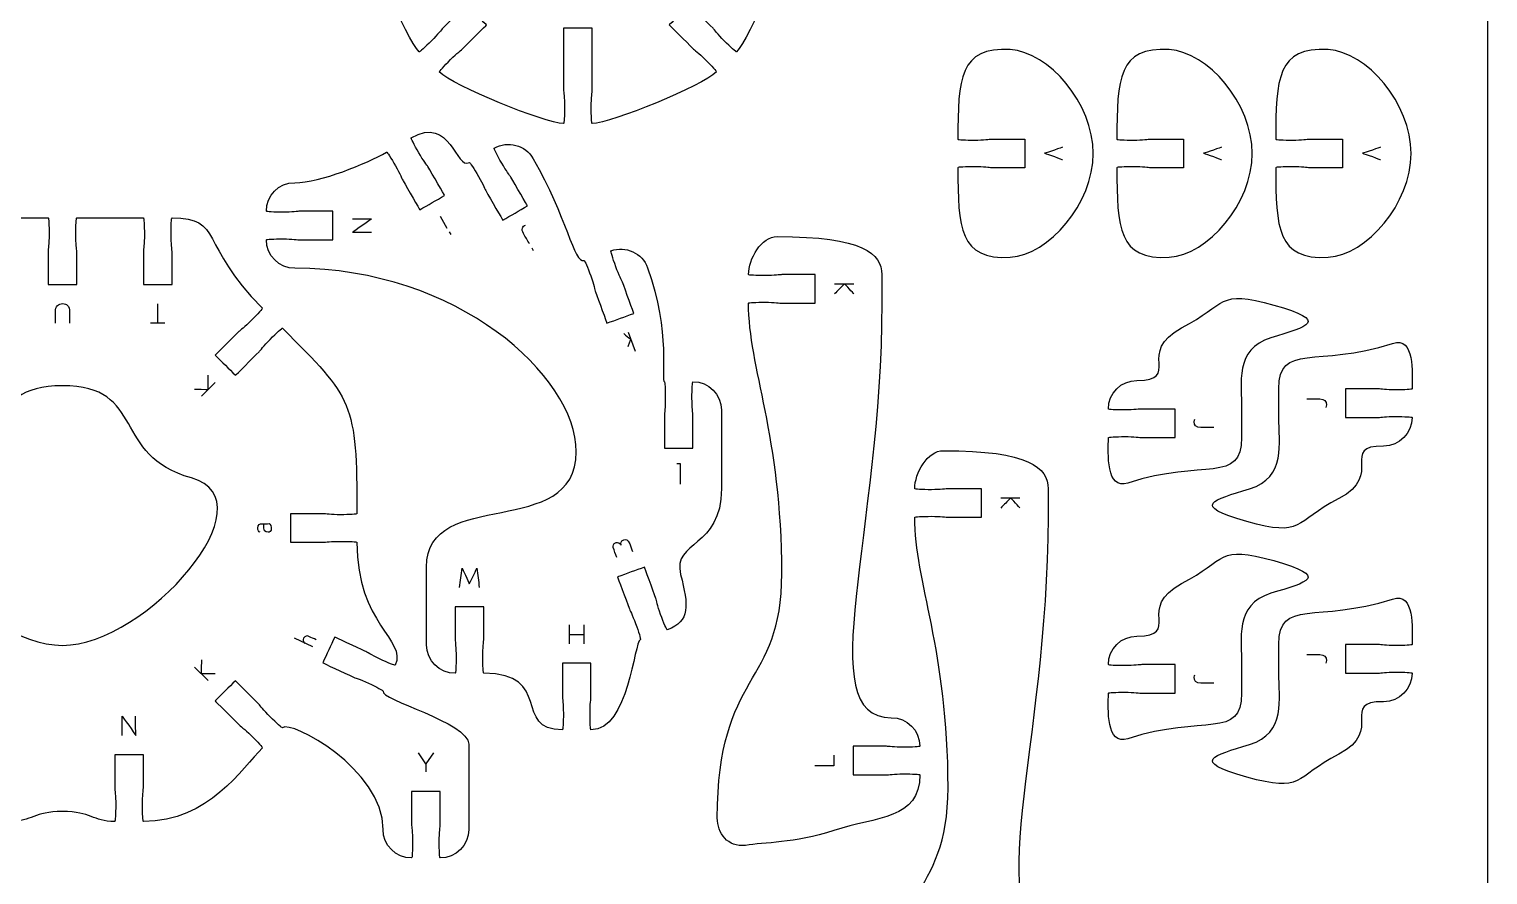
# Model space of a CAD drawing. Extents: x 0 to 300, y 0 to 300.
# Drawn here: x 146.8 to 300, y 88.8 to 177.7 of the extents above; entities that cross this region are included whole.
import ezdxf

# ---------------------------------------------------------------- set-up
doc = ezdxf.new("R2010")
doc.units = 0
doc.header["$MEASUREMENT"] = 0
doc.layers.add('DEFAULT', color=7, linetype='CONTINUOUS')

msp = doc.modelspace()

# ---------------------------------------------------------------- linework, layer by layer
at = {"layer": 'DEFAULT', "color": 250}
for points in [[(189.94, 158.01), (190.66, 156.75)], [(190.89, 156.35), (191.06, 156.07)], [(199.57, 154.69), (199.73, 154.41)], [(231.37, 150.89), (233.39, 150.89)], [(160.28, 146.77), (160.28, 148.8)], [(161.03, 146.77), (159.53, 146.77)], [(209.7, 145.83), (210.43, 143.83)], [(166.32, 140.53), (164.89, 139.1)], [(215.18, 129.84), (215.18, 131.97), (214.82, 131.97)], [(248.83, 128.39), (250.85, 128.39)], [(203.54, 113.05), (203.54, 115.07)], [(205.04, 115.07), (205.04, 113.05)], [(176.58, 112.74), (174.65, 113.64)], [(205.04, 114), (203.54, 114)], [(165.57, 109.19), (164.14, 110.62)], [(188.44, 100.44), (187.66, 101.61)], [(189.24, 101.61), (188.44, 100.45), (188.44, 99.59)], [(231.31, 101.35), (231.31, 100.23), (229.29, 100.23)]]:
    msp.add_lwpolyline(points, dxfattribs=at)
at = {"layer": 'DEFAULT', "color": 1}
for points, knots in [([(295, 0.1), (198.33, 0.1), (101.67, 0.1), (5, 0.1), (2.25, 0.1), (0, 2.35), (0, 5.1), (0, 101.77), (0, 198.43), (0, 295.1), (0, 297.85), (2.25, 300.1), (5, 300.1), (101.67, 300.1), (198.33, 300.1), (295, 300.1), (297.75, 300.1), (300, 297.85), (300, 295.1), (300, 198.43), (300, 101.77), (300, 5.1), (300, 2.35), (297.75, 0.1), (295, 0.1)], [0, 0, 0, 0, 822.047, 822.047, 822.047, 823.047, 823.047, 823.047, 1645.094, 1645.094, 1645.094, 1646.094, 1646.094, 1646.094, 2468.141, 2468.141, 2468.141, 2469.141, 2469.141, 2469.141, 3291.188, 3291.188, 3291.188, 3292.188, 3292.188, 3292.188, 3292.188]), ([(222.99, 188.33), (221.83, 188.33), (220.66, 188.33), (219.49, 188.33), (219.49, 189.33), (219.49, 190.33), (219.49, 191.33), (219.49, 191.33), (222.11, 191.33), (222.99, 191.33), (223.17, 191.33), (223.77, 191.23), (224.74, 191.23), (225.71, 191.23), (226.49, 191.27), (226.49, 191.33), (226.49, 193.33), (222.5, 202.97), (221.09, 204.38), (221.05, 204.42), (220.46, 203.9), (219.78, 203.22), (219.09, 202.53), (218.74, 202.03), (218.61, 201.91), (217.99, 201.29), (216.14, 199.43), (216.14, 199.43), (215.43, 200.14), (214.72, 200.84), (214.02, 201.55), (214.02, 201.55), (215.87, 203.41), (216.49, 204.03), (216.61, 204.15), (217.12, 204.51), (217.8, 205.2), (218.48, 205.88), (219, 206.46), (218.96, 206.5), (217.55, 207.92), (207.92, 211.9), (205.92, 211.9), (205.86, 211.9), (205.81, 211.13), (205.81, 210.16), (205.81, 209.19), (205.92, 208.58), (205.91, 208.41), (205.92, 207.53), (205.92, 201.91), (205.92, 201.91), (204.91, 201.91), (203.91, 201.91), (202.91, 201.91), (202.91, 201.91), (202.91, 207.53), (202.92, 208.41), (202.92, 208.58), (203.02, 209.19), (203.02, 210.16), (203.02, 211.13), (202.97, 211.91), (202.92, 211.91), (200.92, 211.91), (191.28, 207.91), (189.86, 206.5), (189.83, 206.46), (190.35, 205.88), (191.03, 205.19), (191.72, 204.51), (192.21, 204.15), (192.34, 204.03), (192.96, 203.41), (194.82, 201.55), (194.82, 201.55), (194.11, 200.84), (193.4, 200.14), (192.69, 199.43), (192.69, 199.43), (190.84, 201.28), (190.22, 201.91), (190.09, 202.03), (189.74, 202.53), (189.05, 203.21), (188.37, 203.9), (187.78, 204.42), (187.74, 204.38), (186.33, 202.97), (182.34, 193.33), (182.34, 191.33), (182.34, 191.27), (183.12, 191.23), (184.09, 191.23), (185.06, 191.23), (185.66, 191.33), (185.84, 191.33), (186.71, 191.33), (189.34, 191.33), (189.34, 191.33), (189.34, 190.33), (189.34, 189.33), (189.34, 188.33), (189.34, 188.33), (186.71, 188.33), (185.84, 188.33), (185.66, 188.33), (185.05, 188.43), (184.09, 188.43), (183.12, 188.43), (182.34, 188.39), (182.34, 188.33), (182.34, 186.33), (186.33, 176.69), (187.74, 175.28), (187.78, 175.24), (188.37, 175.76), (189.05, 176.45), (189.73, 177.13), (190.09, 177.63), (190.22, 177.76), (190.84, 178.37), (192.69, 180.23), (192.69, 180.23), (193.4, 179.52), (194.11, 178.81), (194.81, 178.11), (194.81, 178.11), (192.96, 176.25), (192.34, 175.63), (192.21, 175.51), (191.72, 175.15), (191.03, 174.46), (190.35, 173.78), (189.83, 173.2), (189.86, 173.16), (191.28, 171.74), (200.92, 167.75), (202.92, 167.75), (202.97, 167.75), (203.02, 168.53), (203.02, 169.5), (203.02, 170.47), (202.91, 171.08), (202.91, 171.25), (202.91, 173.42), (202.91, 175.58), (202.91, 177.75), (203.91, 177.75), (204.91, 177.75), (205.92, 177.75), (205.92, 175.59), (205.92, 173.42), (205.92, 171.25), (205.92, 171.08), (205.82, 170.47), (205.81, 169.5), (205.81, 168.54), (205.86, 167.75), (205.91, 167.75), (207.91, 167.75), (217.55, 171.74), (218.96, 173.16), (219, 173.2), (218.48, 173.78), (217.8, 174.47), (217.12, 175.15), (216.61, 175.51), (216.49, 175.63), (215.87, 176.25), (214.02, 178.11), (214.02, 178.11), (214.72, 178.82), (215.43, 179.52), (216.14, 180.23), (216.14, 180.23), (217.99, 178.37), (218.61, 177.75), (218.74, 177.63), (219.1, 177.13), (219.78, 176.45), (220.46, 175.76), (221.05, 175.24), (221.08, 175.28), (222.5, 176.69), (226.49, 186.33), (226.49, 188.33), (226.49, 188.39), (225.71, 188.43), (224.74, 188.43), (223.78, 188.43), (223.17, 188.33), (222.99, 188.33)], [1, 1, 1, 1, 10.93, 10.93, 10.93, 19.430006, 19.430006, 19.430006, 20.430006, 20.430006, 20.430006, 21.430006, 21.430006, 21.430006, 22.430006, 22.430006, 22.430006, 23.430006, 23.430006, 23.430006, 24.430006, 24.430006, 24.430006, 25.430006, 25.430006, 25.430006, 26.430006, 26.430006, 26.430006, 34.936503, 34.936503, 34.936503, 35.936503, 35.936503, 35.936503, 36.936503, 36.936503, 36.936503, 37.936503, 37.936503, 37.936503, 38.936503, 38.936503, 38.936503, 39.936503, 39.936503, 39.936503, 40.936503, 40.936503, 40.936503, 41.936503, 41.936503, 41.936503, 50.446503, 50.446503, 50.446503, 51.446503, 51.446503, 51.446503, 52.446503, 52.446503, 52.446503, 53.446503, 53.446503, 53.446503, 54.446503, 54.446503, 54.446503, 55.446503, 55.446503, 55.446503, 56.446503, 56.446503, 56.446503, 57.446503, 57.446503, 57.446503, 65.953001, 65.953001, 65.953001, 66.953001, 66.953001, 66.953001, 67.953001, 67.953001, 67.953001, 68.953001, 68.953001, 68.953001, 69.953001, 69.953001, 69.953001, 70.953001, 70.953001, 70.953001, 71.953001, 71.953001, 71.953001, 72.953001, 72.953001, 72.953001, 81.463001, 81.463001, 81.463001, 82.463001, 82.463001, 82.463001, 83.463001, 83.463001, 83.463001, 84.463001, 84.463001, 84.463001, 85.463001, 85.463001, 85.463001, 86.463001, 86.463001, 86.463001, 87.463001, 87.463001, 87.463001, 88.463001, 88.463001, 88.463001, 96.955356, 96.955356, 96.955356, 97.955356, 97.955356, 97.955356, 98.955356, 98.955356, 98.955356, 99.955356, 99.955356, 99.955356, 100.955356, 100.955356, 100.955356, 101.955356, 101.955356, 101.955356, 102.955356, 102.955356, 102.955356, 121.379356, 121.379356, 121.379356, 129.889362, 129.889362, 129.889362, 148.323362, 148.323362, 148.323362, 149.323362, 149.323362, 149.323362, 150.323362, 150.323362, 150.323362, 151.323362, 151.323362, 151.323362, 152.323362, 152.323362, 152.323362, 153.323362, 153.323362, 153.323362, 154.323362, 154.323362, 154.323362, 162.82986, 162.82986, 162.82986, 163.82986, 163.82986, 163.82986, 164.82986, 164.82986, 164.82986, 165.82986, 165.82986, 165.82986, 166.82986, 166.82986, 166.82986, 167.82986, 167.82986, 167.82986, 168.82986, 168.82986, 168.82986, 168.82986]), ([(244.34, 166.1), (244.34, 172.46), (244.5, 175.82), (249.84, 175.51), (253.89, 175.27), (258.55, 169.87), (258.55, 164.6), (258.55, 159.33), (253.89, 153.93), (249.84, 153.69), (244.5, 153.39), (244.34, 156.74), (244.34, 163.1), (244.34, 163.16), (245.13, 163.2), (246.1, 163.2), (247.06, 163.2), (247.67, 163.1), (247.85, 163.1), (248.72, 163.1), (251.35, 163.1), (251.35, 163.1), (251.35, 164.1), (251.35, 165.1), (251.35, 166.1), (251.35, 166.1), (248.72, 166.1), (247.85, 166.1), (247.67, 166.1), (247.06, 166), (246.1, 166), (245.13, 166), (244.34, 166.05), (244.34, 166.1)], [1, 1, 1, 1, 2, 2, 2, 3, 3, 3, 4, 4, 4, 5, 5, 5, 6, 6, 6, 7, 7, 7, 8, 8, 8, 16.5, 16.5, 16.5, 17.5, 17.5, 17.5, 18.5, 18.5, 18.5, 19.5, 19.5, 19.5, 19.5]), ([(261.04, 166.1), (261.04, 172.46), (261.19, 175.82), (266.53, 175.51), (270.59, 175.27), (275.25, 169.87), (275.25, 164.6), (275.25, 159.33), (270.59, 153.93), (266.53, 153.69), (261.19, 153.39), (261.04, 156.74), (261.04, 163.1), (261.04, 163.16), (261.82, 163.2), (262.79, 163.2), (263.76, 163.2), (264.36, 163.1), (264.54, 163.1), (265.42, 163.1), (268.04, 163.1), (268.04, 163.1), (268.04, 164.1), (268.04, 165.1), (268.04, 166.1), (268.04, 166.1), (265.42, 166.1), (264.54, 166.1), (264.36, 166.1), (263.76, 166), (262.79, 166), (261.82, 166), (261.04, 166.05), (261.04, 166.1)], [1, 1, 1, 1, 2, 2, 2, 3, 3, 3, 4, 4, 4, 5, 5, 5, 6, 6, 6, 7, 7, 7, 8, 8, 8, 16.5, 16.5, 16.5, 17.5, 17.5, 17.5, 18.5, 18.5, 18.5, 19.5, 19.5, 19.5, 19.5]), ([(277.73, 166.1), (277.73, 172.46), (277.89, 175.82), (283.22, 175.51), (287.28, 175.27), (291.94, 169.87), (291.94, 164.6), (291.94, 159.33), (287.28, 153.93), (283.22, 153.69), (277.89, 153.39), (277.73, 156.74), (277.73, 163.1), (277.73, 163.16), (278.52, 163.2), (279.49, 163.2), (280.45, 163.2), (281.06, 163.1), (281.24, 163.1), (282.11, 163.1), (284.73, 163.1), (284.73, 163.1), (284.73, 164.1), (284.73, 165.1), (284.73, 166.1), (284.73, 166.1), (282.11, 166.1), (281.24, 166.1), (281.06, 166.1), (280.45, 166), (279.49, 166), (278.52, 166), (277.73, 166.05), (277.73, 166.1)], [1, 1, 1, 1, 2, 2, 2, 3, 3, 3, 4, 4, 4, 5, 5, 5, 6, 6, 6, 7, 7, 7, 8, 8, 8, 16.5, 16.5, 16.5, 17.5, 17.5, 17.5, 18.5, 18.5, 18.5, 19.5, 19.5, 19.5, 19.5]), ([(184.31, 164.74), (182.24, 163.54), (177.34, 161.52), (174.69, 161.52), (172.92, 161.52), (171.7, 160.18), (171.7, 158.52), (171.7, 158.47), (172.48, 158.42), (173.45, 158.42), (174.41, 158.42), (175.02, 158.52), (175.2, 158.52), (176.36, 158.52), (177.53, 158.52), (178.69, 158.52), (178.69, 157.52), (178.69, 156.52), (178.69, 155.52), (177.53, 155.52), (176.36, 155.52), (175.2, 155.52), (175.02, 155.52), (174.41, 155.62), (173.45, 155.62), (172.48, 155.62), (171.69, 155.58), (171.69, 155.52), (171.69, 153.87), (173.04, 152.53), (174.69, 152.53), (191.69, 152.53), (204.23, 141.27), (204.23, 133.24), (204.23, 123.87), (188.52, 129.67), (188.52, 121.12), (188.52, 118.4), (188.52, 115.68), (188.52, 112.95), (188.52, 111.3), (189.87, 109.96), (191.53, 109.96), (191.58, 109.96), (191.62, 110.74), (191.62, 111.71), (191.62, 112.67), (191.53, 113.28), (191.53, 113.46), (191.53, 114.62), (191.53, 115.79), (191.53, 116.95), (192.52, 116.95), (193.52, 116.95), (194.52, 116.95), (194.52, 115.79), (194.52, 114.62), (194.52, 113.46), (194.52, 113.28), (194.43, 112.67), (194.43, 111.71), (194.43, 110.74), (194.47, 109.96), (194.52, 109.96), (201.83, 109.96), (197.56, 104.01), (202.79, 104.01), (202.85, 104.01), (202.89, 104.8), (202.89, 105.76), (202.89, 106.73), (202.79, 107.34), (202.79, 107.52), (202.79, 108.39), (202.79, 111.02), (202.79, 111.02), (203.79, 111.02), (204.79, 111.02), (205.79, 111.02), (205.79, 111.02), (205.79, 108.39), (205.79, 107.52), (205.79, 107.34), (205.69, 106.73), (205.69, 105.76), (205.69, 104.8), (205.73, 104.01), (205.79, 104.01), (209.76, 104.01), (210.31, 113.27), (210.98, 113.52), (211.03, 113.54), (210.81, 114.29), (210.48, 115.19), (210.15, 116.1), (209.84, 116.64), (209.79, 116.81), (209.48, 117.63), (208.59, 120.09), (208.59, 120.09), (209.53, 120.44), (210.47, 120.78), (211.41, 121.12), (211.41, 121.12), (212.31, 118.66), (212.6, 117.83), (212.66, 117.67), (212.78, 117.06), (213.11, 116.15), (213.44, 115.24), (213.75, 114.52), (213.8, 114.54), (216.27, 115.44), (216.02, 117.05), (215.21, 120.36), (214.33, 123.95), (219.5, 123.03), (219.5, 129.38), (219.5, 132.13), (219.5, 134.87), (219.5, 137.61), (219.5, 139.27), (218.16, 140.61), (216.5, 140.61), (216.44, 140.61), (216.4, 139.83), (216.4, 138.86), (216.4, 137.89), (216.5, 137.28), (216.5, 137.11), (216.5, 135.94), (216.5, 134.78), (216.5, 133.61), (215.5, 133.61), (214.5, 133.61), (213.5, 133.61), (213.5, 134.78), (213.5, 135.94), (213.5, 137.11), (213.5, 137.28), (213.6, 137.89), (213.6, 138.86), (213.6, 139.83), (213.55, 140.61), (213.5, 140.61), (213.13, 140.61), (214.18, 145.87), (211.74, 152.58), (211.17, 154.13), (209.45, 154.94), (207.89, 154.37), (207.84, 154.35), (208.07, 153.6), (208.4, 152.69), (208.73, 151.78), (209.03, 151.24), (209.09, 151.08), (209.39, 150.26), (210.29, 147.79), (210.29, 147.79), (209.35, 147.45), (208.41, 147.11), (207.47, 146.76), (207.47, 146.76), (206.57, 149.23), (206.27, 150.06), (206.21, 150.22), (206.1, 150.83), (205.77, 151.74), (205.44, 152.64), (205.13, 153.36), (205.08, 153.34), (204.01, 152.96), (203.22, 157.99), (199.72, 164.05), (198.89, 165.49), (197.06, 165.98), (195.62, 165.15), (195.58, 165.12), (195.92, 164.42), (196.41, 163.59), (196.89, 162.75), (197.28, 162.27), (197.37, 162.12), (197.81, 161.36), (199.12, 159.09), (199.12, 159.09), (198.26, 158.59), (197.39, 158.09), (196.52, 157.59), (196.52, 157.59), (195.21, 159.86), (194.77, 160.62), (194.69, 160.77), (194.47, 161.34), (193.98, 162.18), (193.5, 163.02), (193.07, 163.68), (193.02, 163.65), (191.59, 162.82), (191.07, 168.65), (186.91, 166.24), (186.86, 166.22), (187.21, 165.52), (187.7, 164.68), (188.18, 163.84), (188.57, 163.36), (188.66, 163.21), (189.1, 162.46), (190.41, 160.18), (190.41, 160.18), (189.55, 159.68), (188.68, 159.18), (187.81, 158.68), (187.81, 158.68), (186.5, 160.95), (186.06, 161.71), (185.98, 161.86), (185.76, 162.44), (185.27, 163.28), (184.79, 164.11), (184.36, 164.77), (184.31, 164.74)], [1, 1, 1, 1, 2, 2, 2, 3, 3, 3, 4, 4, 4, 5, 5, 5, 14.919, 14.919, 14.919, 23.419, 23.419, 23.419, 33.338, 33.338, 33.338, 34.338, 34.338, 34.338, 35.338, 35.338, 35.338, 36.338, 36.338, 36.338, 37.338, 37.338, 37.338, 38.338, 38.338, 38.338, 61.488, 61.488, 61.488, 62.488, 62.488, 62.488, 63.488, 63.488, 63.488, 64.488, 64.488, 64.488, 74.408, 74.408, 74.408, 82.908, 82.908, 82.908, 92.828, 92.828, 92.828, 93.828, 93.828, 93.828, 94.828, 94.828, 94.828, 95.828, 95.828, 95.828, 96.828, 96.828, 96.828, 97.828, 97.828, 97.828, 98.828, 98.828, 98.828, 107.328, 107.328, 107.328, 108.328, 108.328, 108.328, 109.328, 109.328, 109.328, 110.328, 110.328, 110.328, 111.328, 111.328, 111.328, 112.328, 112.328, 112.328, 113.328, 113.328, 113.328, 114.328, 114.328, 114.328, 122.831423, 122.831423, 122.831423, 123.831423, 123.831423, 123.831423, 124.831423, 124.831423, 124.831423, 125.831423, 125.831423, 125.831423, 126.831423, 126.831423, 126.831423, 127.831423, 127.831423, 127.831423, 151.151423, 151.151423, 151.151423, 152.151423, 152.151423, 152.151423, 153.151423, 153.151423, 153.151423, 154.151423, 154.151423, 154.151423, 164.071423, 164.071423, 164.071423, 172.571423, 172.571423, 172.571423, 182.491423, 182.491423, 182.491423, 183.491423, 183.491423, 183.491423, 184.491423, 184.491423, 184.491423, 185.491423, 185.491423, 185.491423, 186.491423, 186.491423, 186.491423, 187.491423, 187.491423, 187.491423, 188.491423, 188.491423, 188.491423, 189.491423, 189.491423, 189.491423, 198.004243, 198.004243, 198.004243, 199.004243, 199.004243, 199.004243, 200.004243, 200.004243, 200.004243, 201.004243, 201.004243, 201.004243, 202.004243, 202.004243, 202.004243, 203.004243, 203.004243, 203.004243, 204.004243, 204.004243, 204.004243, 205.004243, 205.004243, 205.004243, 206.004243, 206.004243, 206.004243, 214.504056, 214.504056, 214.504056, 215.504056, 215.504056, 215.504056, 216.504056, 216.504056, 216.504056, 217.504056, 217.504056, 217.504056, 218.504056, 218.504056, 218.504056, 219.504056, 219.504056, 219.504056, 220.504056, 220.504056, 220.504056, 221.504056, 221.504056, 221.504056, 230.007736, 230.007736, 230.007736, 231.007736, 231.007736, 231.007736, 232.007736, 232.007736, 232.007736, 233.007736, 233.007736, 233.007736, 233.007736]), ([(183.95, 108.1), (183.97, 108.15), (183.28, 108.52), (182.41, 108.93), (181.53, 109.34), (180.94, 109.5), (180.78, 109.58), (179.98, 109.95), (177.61, 111.06), (177.61, 111.06), (178.03, 111.96), (178.45, 112.87), (178.87, 113.77), (178.87, 113.77), (181.25, 112.67), (182.05, 112.3), (182.2, 112.22), (182.72, 111.88), (183.59, 111.47), (184.47, 111.06), (185.2, 110.77), (185.22, 110.82), (186.49, 113.53), (181.21, 115.04), (181.21, 123.73), (181.21, 123.79), (180.43, 123.83), (179.46, 123.83), (178.49, 123.83), (177.88, 123.73), (177.71, 123.73), (176.54, 123.73), (175.37, 123.73), (174.21, 123.73), (174.21, 124.73), (174.21, 125.73), (174.21, 126.73), (175.37, 126.73), (176.54, 126.73), (177.71, 126.73), (177.88, 126.73), (178.49, 126.63), (179.46, 126.63), (180.43, 126.63), (181.21, 126.68), (181.21, 126.73), (181.21, 138.42), (180.79, 138.84), (173.39, 146.23), (173.36, 146.27), (172.77, 145.75), (172.09, 145.06), (171.4, 144.38), (171.05, 143.88), (170.92, 143.75), (170.3, 143.14), (168.45, 141.28), (168.45, 141.28), (167.74, 141.99), (167.03, 142.69), (166.32, 143.4), (166.32, 143.4), (168.18, 145.26), (168.8, 145.88), (168.92, 146), (169.42, 146.36), (170.11, 147.04), (170.79, 147.73), (171.31, 148.31), (171.27, 148.35), (164.53, 155.09), (167.2, 157.83), (161.78, 157.83), (161.72, 157.83), (161.68, 157.05), (161.68, 156.08), (161.68, 155.11), (161.78, 154.5), (161.78, 154.33), (161.78, 153.16), (161.78, 151.99), (161.78, 150.83), (160.78, 150.83), (159.78, 150.83), (158.78, 150.83), (158.78, 152), (158.78, 153.16), (158.78, 154.33), (158.78, 154.5), (158.88, 155.11), (158.88, 156.08), (158.88, 157.04), (158.84, 157.83), (158.78, 157.83), (156.8, 157.83), (154.82, 157.83), (151.78, 157.83), (151.72, 157.83), (151.67, 157.05), (151.67, 156.08), (151.67, 155.11), (151.78, 154.5), (151.78, 154.33), (151.78, 153.16), (151.78, 152), (151.78, 150.83), (150.78, 150.83), (149.78, 150.83), (148.77, 150.83), (148.77, 152), (148.77, 153.16), (148.77, 154.33), (148.77, 154.5), (148.87, 155.11), (148.87, 156.08), (148.87, 157.05), (148.83, 157.83), (148.77, 157.83), (145.74, 157.83), (143.75, 157.83), (141.76, 157.83), (141.71, 157.83), (141.67, 157.05), (141.67, 156.08), (141.67, 155.11), (141.76, 154.5), (141.76, 154.33), (141.76, 153.16), (141.76, 152), (141.76, 150.83), (140.77, 150.83), (139.77, 150.83), (138.77, 150.83), (138.77, 152), (138.77, 153.17), (138.77, 154.33), (138.77, 154.5), (138.86, 155.12), (138.86, 156.08), (138.86, 157.05), (138.82, 157.83), (138.77, 157.83), (133.35, 157.83), (136.02, 155.09), (129.28, 148.35), (129.26, 148.3), (129.77, 147.72), (130.45, 147.05), (131.13, 146.36), (131.63, 146), (131.76, 145.88), (132.37, 145.26), (134.23, 143.4), (134.23, 143.4), (133.52, 142.7), (132.82, 141.99), (132.11, 141.28), (132.11, 141.28), (130.25, 143.14), (129.63, 143.76), (129.51, 143.88), (129.15, 144.38), (128.47, 145.07), (127.78, 145.75), (127.2, 146.27), (127.16, 146.23), (119.77, 138.84), (119.34, 138.42), (119.34, 126.73), (119.34, 126.68), (120.13, 126.63), (121.09, 126.63), (122.06, 126.63), (122.67, 126.73), (122.84, 126.73), (124.01, 126.73), (125.17, 126.73), (126.34, 126.73), (126.34, 125.73), (126.34, 124.73), (126.34, 123.73), (125.17, 123.73), (124.01, 123.73), (122.84, 123.73), (122.67, 123.73), (122.06, 123.83), (121.09, 123.83), (120.13, 123.83), (119.34, 123.79), (119.34, 123.73), (119.34, 115.05), (114.06, 113.54), (115.33, 110.82), (115.35, 110.77), (116.08, 111.06), (116.96, 111.47), (117.83, 111.88), (118.34, 112.23), (118.5, 112.3), (119.29, 112.67), (121.67, 113.78), (121.67, 113.78), (122.1, 112.87), (122.52, 111.97), (122.94, 111.06), (122.94, 111.06), (120.56, 109.95), (119.77, 109.58), (119.61, 109.51), (119.02, 109.34), (118.14, 108.93), (117.26, 108.52), (116.57, 108.15), (116.59, 108.1), (117, 107.22), (107.59, 104.81), (107.59, 102.51), (107.59, 99.52), (107.59, 96.54), (107.59, 93.56), (107.59, 91.9), (108.93, 90.56), (110.59, 90.56), (110.64, 90.56), (110.69, 91.34), (110.69, 92.31), (110.69, 93.27), (110.59, 93.88), (110.59, 94.06), (110.59, 95.22), (110.59, 96.39), (110.59, 97.56), (111.59, 97.56), (112.59, 97.56), (113.59, 97.56), (113.59, 96.39), (113.59, 95.22), (113.59, 94.06), (113.59, 93.88), (113.49, 93.27), (113.49, 92.31), (113.49, 91.34), (113.53, 90.56), (113.59, 90.56), (115.25, 90.56), (116.59, 91.9), (116.59, 93.56), (116.59, 99.95), (126.32, 105.08), (127.16, 104.24), (127.19, 104.2), (127.78, 104.72), (128.46, 105.41), (129.15, 106.09), (129.51, 106.59), (129.63, 106.71), (130.25, 107.33), (132.11, 109.19), (132.11, 109.19), (132.81, 108.48), (133.52, 107.77), (134.23, 107.07), (134.23, 107.07), (132.37, 105.21), (131.75, 104.59), (131.63, 104.47), (131.13, 104.11), (130.44, 103.42), (129.76, 102.74), (129.23, 102.16), (129.27, 102.12), (131.39, 100), (134.86, 94.39), (141.77, 94.39), (141.82, 94.39), (141.87, 95.17), (141.87, 96.14), (141.87, 97.1), (141.77, 97.71), (141.77, 97.89), (141.77, 99.05), (141.77, 100.22), (141.77, 101.39), (142.77, 101.39), (143.77, 101.39), (144.77, 101.38), (144.77, 100.22), (144.77, 99.05), (144.77, 97.89), (144.77, 97.71), (144.67, 97.1), (144.67, 96.14), (144.67, 95.17), (144.72, 94.39), (144.77, 94.39), (147.12, 94.39), (147.23, 95.44), (150.27, 95.44), (153.31, 95.44), (153.42, 94.39), (155.77, 94.39), (155.82, 94.39), (155.87, 95.17), (155.87, 96.14), (155.87, 97.1), (155.77, 97.71), (155.77, 97.89), (155.77, 99.05), (155.77, 100.22), (155.77, 101.38), (156.77, 101.38), (157.77, 101.38), (158.77, 101.38), (158.77, 100.22), (158.77, 99.05), (158.77, 97.89), (158.77, 97.71), (158.67, 97.1), (158.67, 96.14), (158.67, 95.17), (158.72, 94.39), (158.77, 94.39), (165.68, 94.39), (169.15, 99.99), (171.27, 102.12), (171.31, 102.15), (170.78, 102.74), (170.1, 103.42), (169.41, 104.1), (168.91, 104.46), (168.79, 104.59), (168.17, 105.21), (166.31, 107.06), (166.31, 107.06), (167.02, 107.77), (167.73, 108.48), (168.44, 109.18), (168.44, 109.18), (170.29, 107.33), (170.91, 106.71), (171.03, 106.58), (171.39, 106.08), (172.08, 105.4), (172.76, 104.72), (173.35, 104.2), (173.38, 104.24), (174.22, 105.07), (183.95, 99.95), (183.95, 93.55), (183.95, 91.9), (185.29, 90.55), (186.95, 90.55), (187.01, 90.55), (187.05, 91.34), (187.05, 92.3), (187.05, 93.27), (186.95, 93.88), (186.95, 94.05), (186.95, 95.22), (186.95, 96.39), (186.95, 97.55), (187.95, 97.55), (188.95, 97.55), (189.95, 97.55), (189.95, 96.39), (189.95, 95.22), (189.95, 94.05), (189.95, 93.88), (189.85, 93.27), (189.85, 92.3), (189.85, 91.34), (189.9, 90.55), (189.95, 90.55), (191.61, 90.55), (192.95, 91.9), (192.95, 93.55), (192.95, 96.54), (192.95, 99.52), (192.95, 102.5), (192.95, 104.8), (183.54, 107.22), (183.95, 108.1)], [1, 1, 1, 1, 2, 2, 2, 3, 3, 3, 4, 4, 4, 12.49577, 12.49577, 12.49577, 13.49577, 13.49577, 13.49577, 14.49577, 14.49577, 14.49577, 15.49577, 15.49577, 15.49577, 16.49577, 16.49577, 16.49577, 17.49577, 17.49577, 17.49577, 18.49577, 18.49577, 18.49577, 28.41577, 28.41577, 28.41577, 36.92577, 36.92577, 36.92577, 46.84577, 46.84577, 46.84577, 47.84577, 47.84577, 47.84577, 48.84577, 48.84577, 48.84577, 49.84577, 49.84577, 49.84577, 50.84577, 50.84577, 50.84577, 51.84577, 51.84577, 51.84577, 52.84577, 52.84577, 52.84577, 61.345193, 61.345193, 61.345193, 62.345193, 62.345193, 62.345193, 63.345193, 63.345193, 63.345193, 64.345193, 64.345193, 64.345193, 65.345193, 65.345193, 65.345193, 66.345193, 66.345193, 66.345193, 67.345193, 67.345193, 67.345193, 77.265193, 77.265193, 77.265193, 85.765199, 85.765199, 85.765199, 95.675199, 95.675199, 95.675199, 96.675199, 96.675199, 96.675199, 97.675199, 97.675199, 97.675199, 98.675199, 98.675199, 98.675199, 99.675199, 99.675199, 99.675199, 100.675199, 100.675199, 100.675199, 110.595199, 110.595199, 110.595199, 119.105199, 119.105199, 119.105199, 129.025199, 129.025199, 129.025199, 130.025199, 130.025199, 130.025199, 131.025199, 131.025199, 131.025199, 132.025199, 132.025199, 132.025199, 133.025199, 133.025199, 133.025199, 134.025199, 134.025199, 134.025199, 143.935199, 143.935199, 143.935199, 152.435205, 152.435205, 152.435205, 162.355205, 162.355205, 162.355205, 163.355205, 163.355205, 163.355205, 164.355205, 164.355205, 164.355205, 165.355205, 165.355205, 165.355205, 166.355205, 166.355205, 166.355205, 167.355205, 167.355205, 167.355205, 168.355205, 168.355205, 168.355205, 176.854628, 176.854628, 176.854628, 177.854628, 177.854628, 177.854628, 178.854628, 178.854628, 178.854628, 179.854628, 179.854628, 179.854628, 180.854628, 180.854628, 180.854628, 181.854628, 181.854628, 181.854628, 182.854628, 182.854628, 182.854628, 192.774628, 192.774628, 192.774628, 201.274628, 201.274628, 201.274628, 211.194628, 211.194628, 211.194628, 212.194628, 212.194628, 212.194628, 213.194628, 213.194628, 213.194628, 214.194628, 214.194628, 214.194628, 215.194628, 215.194628, 215.194628, 216.194628, 216.194628, 216.194628, 217.194628, 217.194628, 217.194628, 225.690398, 225.690398, 225.690398, 226.690398, 226.690398, 226.690398, 227.690398, 227.690398, 227.690398, 228.690398, 228.690398, 228.690398, 229.690398, 229.690398, 229.690398, 255.060398, 255.060398, 255.060398, 256.060398, 256.060398, 256.060398, 257.060398, 257.060398, 257.060398, 258.060398, 258.060398, 258.060398, 267.980398, 267.980398, 267.980398, 276.490398, 276.490398, 276.490398, 286.410398, 286.410398, 286.410398, 287.410398, 287.410398, 287.410398, 288.410398, 288.410398, 288.410398, 289.410398, 289.410398, 289.410398, 290.410398, 290.410398, 290.410398, 291.410398, 291.410398, 291.410398, 292.410398, 292.410398, 292.410398, 293.410398, 293.410398, 293.410398, 301.909821, 301.909821, 301.909821, 302.909821, 302.909821, 302.909821, 303.909821, 303.909821, 303.909821, 304.909821, 304.909821, 304.909821, 305.909821, 305.909821, 305.909821, 306.909821, 306.909821, 306.909821, 307.909821, 307.909821, 307.909821, 317.839821, 317.839821, 317.839821, 326.339827, 326.339827, 326.339827, 336.259827, 336.259827, 336.259827, 337.259827, 337.259827, 337.259827, 338.259827, 338.259827, 338.259827, 339.259827, 339.259827, 339.259827, 340.259827, 340.259827, 340.259827, 341.259827, 341.259827, 341.259827, 342.259827, 342.259827, 342.259827, 352.179827, 352.179827, 352.179827, 360.679827, 360.679827, 360.679827, 370.599827, 370.599827, 370.599827, 371.599827, 371.599827, 371.599827, 372.599827, 372.599827, 372.599827, 373.599827, 373.599827, 373.599827, 374.599827, 374.599827, 374.599827, 375.599827, 375.599827, 375.599827, 376.599827, 376.599827, 376.599827, 385.113405, 385.113405, 385.113405, 386.113405, 386.113405, 386.113405, 387.113405, 387.113405, 387.113405, 388.113405, 388.113405, 388.113405, 389.113405, 389.113405, 389.113405, 390.113405, 390.113405, 390.113405, 391.113405, 391.113405, 391.113405, 392.113405, 392.113405, 392.113405, 402.033405, 402.033405, 402.033405, 410.543405, 410.543405, 410.543405, 420.463405, 420.463405, 420.463405, 421.463405, 421.463405, 421.463405, 422.463405, 422.463405, 422.463405, 423.463405, 423.463405, 423.463405, 448.833405, 448.833405, 448.833405, 449.833405, 449.833405, 449.833405, 449.833405]), ([(219.06, 94.76), (219.06, 93.17), (220.15, 91.64), (222.01, 91.88), (223.99, 92.19), (227.09, 92.08), (231.29, 93.44), (235.82, 94.91), (240.34, 94.6), (240.34, 99.29), (240.34, 99.35), (239.56, 99.39), (238.59, 99.39), (237.63, 99.39), (237.02, 99.29), (236.84, 99.29), (235.68, 99.29), (234.51, 99.29), (233.34, 99.29), (233.34, 100.29), (233.34, 101.29), (233.34, 102.29), (234.51, 102.29), (235.68, 102.29), (236.84, 102.29), (237.02, 102.29), (237.63, 102.19), (238.59, 102.19), (239.56, 102.19), (240.34, 102.24), (240.34, 102.29), (240.34, 103.95), (239, 105.29), (237.34, 105.29), (228.81, 105.29), (236.34, 124.78), (236.34, 148.86), (236.34, 149.86), (236.34, 150.86), (236.34, 151.86), (236.34, 154.07), (234.41, 155.86), (225.35, 155.86), (223.69, 155.86), (222.34, 153.52), (222.34, 151.86), (222.34, 151.81), (223.13, 151.76), (224.09, 151.76), (225.06, 151.76), (225.67, 151.86), (225.84, 151.86), (227.01, 151.86), (228.18, 151.86), (229.34, 151.86), (229.34, 150.86), (229.34, 149.86), (229.34, 148.86), (228.18, 148.86), (227.01, 148.86), (225.84, 148.86), (225.67, 148.86), (225.06, 148.96), (224.09, 148.96), (223.13, 148.96), (222.34, 148.92), (222.34, 148.86), (222.34, 142.1), (225.84, 135), (225.84, 120.44), (225.84, 108.48), (219.06, 110.22), (219.06, 94.76)], [1, 1, 1, 1, 2, 2, 2, 3, 3, 3, 4, 4, 4, 5, 5, 5, 6, 6, 6, 15.92, 15.92, 15.92, 24.42, 24.42, 24.42, 34.34, 34.34, 34.34, 35.34, 35.34, 35.34, 36.34, 36.34, 36.34, 37.34, 37.34, 37.34, 38.34, 38.34, 38.34, 46.85, 46.85, 46.85, 47.85, 47.85, 47.85, 48.85, 48.85, 48.85, 49.85, 49.85, 49.85, 50.85, 50.85, 50.85, 60.77, 60.77, 60.77, 69.28, 69.28, 69.28, 79.2, 79.2, 79.2, 80.2, 80.2, 80.2, 81.2, 81.2, 81.2, 82.2, 82.2, 82.2, 83.2, 83.2, 83.2, 83.2]), ([(277.53, 148.66), (271.55, 150.36), (272.64, 148.75), (267.83, 146.26), (263.03, 143.76), (267.87, 140.74), (263.14, 140.74), (261.49, 140.74), (260.14, 139.4), (260.14, 137.74), (260.14, 137.68), (260.92, 137.64), (261.89, 137.64), (262.86, 137.64), (263.47, 137.74), (263.64, 137.74), (264.81, 137.74), (265.98, 137.74), (267.14, 137.74), (267.14, 136.74), (267.14, 135.74), (267.14, 134.74), (265.98, 134.74), (264.81, 134.74), (263.64, 134.74), (263.47, 134.74), (262.86, 134.84), (261.89, 134.84), (260.92, 134.84), (260.14, 134.79), (260.14, 134.74), (260.14, 133.08), (259.84, 129.19), (262.2, 129.96), (270.17, 132.53), (274.14, 129.82), (274.14, 134.74), (274.14, 135.74), (274.14, 136.74), (274.14, 137.74), (274.14, 140.36), (273.36, 144.05), (277.22, 145.23), (281.07, 146.42), (283.5, 146.97), (277.53, 148.66)], [1, 1, 1, 1, 2, 2, 2, 3, 3, 3, 4, 4, 4, 5, 5, 5, 6, 6, 6, 15.92, 15.92, 15.92, 24.43, 24.43, 24.43, 34.35, 34.35, 34.35, 35.35, 35.35, 35.35, 36.35, 36.35, 36.35, 37.35, 37.35, 37.35, 38.35, 38.35, 38.35, 46.86, 46.86, 46.86, 47.86, 47.86, 47.86, 48.86, 48.86, 48.86, 48.86]), ([(274.67, 125.92), (280.65, 124.23), (279.56, 125.84), (284.36, 128.33), (289.17, 130.83), (284.33, 133.85), (289.05, 133.85), (290.71, 133.85), (292.05, 135.19), (292.05, 136.85), (292.05, 136.91), (291.27, 136.95), (290.3, 136.95), (289.34, 136.95), (288.73, 136.85), (288.55, 136.85), (287.39, 136.85), (286.22, 136.85), (285.05, 136.85), (285.05, 137.85), (285.05, 138.85), (285.05, 139.85), (286.22, 139.85), (287.39, 139.85), (288.55, 139.85), (288.73, 139.85), (289.34, 139.75), (290.3, 139.75), (291.27, 139.75), (292.05, 139.8), (292.05, 139.85), (292.05, 141.51), (292.35, 145.4), (289.99, 144.63), (282.02, 142.06), (278.05, 144.77), (278.05, 139.85), (278.05, 138.85), (278.05, 137.85), (278.05, 136.85), (278.05, 134.23), (278.84, 130.54), (274.98, 129.36), (271.12, 128.17), (268.69, 127.62), (274.67, 125.92)], [1, 1, 1, 1, 2, 2, 2, 3, 3, 3, 4, 4, 4, 5, 5, 5, 6, 6, 6, 15.92, 15.92, 15.92, 24.43, 24.43, 24.43, 34.35, 34.35, 34.35, 35.35, 35.35, 35.35, 36.35, 36.35, 36.35, 37.35, 37.35, 37.35, 38.35, 38.35, 38.35, 46.86, 46.86, 46.86, 47.86, 47.86, 47.86, 48.86, 48.86, 48.86, 48.86]), ([(150.27, 112.9), (141.43, 112.9), (128.21, 128.15), (136.72, 130.51), (145.14, 132.83), (141.44, 140.19), (150.27, 140.19), (159.11, 140.19), (155.4, 132.83), (163.82, 130.5), (172.34, 128.15), (159.1, 112.9), (150.27, 112.9)], [1, 1, 1, 1, 2, 2, 2, 3, 3, 3, 4, 4, 4, 5, 5, 5, 5]), ([(236.52, 72.25), (236.52, 70.67), (237.61, 69.14), (239.47, 69.38), (241.45, 69.69), (244.54, 69.58), (248.75, 70.94), (253.28, 72.41), (257.8, 72.1), (257.8, 76.79), (257.8, 76.85), (257.02, 76.89), (256.05, 76.89), (255.08, 76.89), (254.48, 76.79), (254.3, 76.79), (253.13, 76.79), (251.97, 76.79), (250.8, 76.79), (250.8, 77.79), (250.8, 78.79), (250.8, 79.79), (251.97, 79.79), (253.13, 79.79), (254.3, 79.79), (254.48, 79.79), (255.08, 79.69), (256.05, 79.69), (257.02, 79.69), (257.8, 79.74), (257.8, 79.79), (257.8, 81.45), (256.46, 82.79), (254.8, 82.79), (246.26, 82.79), (253.8, 102.28), (253.8, 126.36), (253.8, 127.36), (253.8, 128.36), (253.8, 129.36), (253.8, 131.57), (251.86, 133.36), (242.8, 133.36), (241.14, 133.36), (239.8, 131.02), (239.8, 129.36), (239.8, 129.3), (240.58, 129.26), (241.55, 129.26), (242.52, 129.26), (243.13, 129.36), (243.3, 129.36), (244.47, 129.36), (245.63, 129.36), (246.8, 129.36), (246.8, 128.36), (246.8, 127.36), (246.8, 126.36), (245.63, 126.36), (244.47, 126.36), (243.3, 126.36), (243.13, 126.36), (242.52, 126.46), (241.55, 126.46), (240.58, 126.46), (239.8, 126.42), (239.8, 126.36), (239.8, 119.6), (243.3, 112.5), (243.3, 97.94), (243.3, 85.98), (236.52, 87.72), (236.52, 72.25)], [1, 1, 1, 1, 2, 2, 2, 3, 3, 3, 4, 4, 4, 5, 5, 5, 6, 6, 6, 15.92, 15.92, 15.92, 24.42, 24.42, 24.42, 34.34, 34.34, 34.34, 35.34, 35.34, 35.34, 36.34, 36.34, 36.34, 37.34, 37.34, 37.34, 38.34, 38.34, 38.34, 46.85, 46.85, 46.85, 47.85, 47.85, 47.85, 48.85, 48.85, 48.85, 49.85, 49.85, 49.85, 50.85, 50.85, 50.85, 60.77, 60.77, 60.77, 69.28, 69.28, 69.28, 79.2, 79.2, 79.2, 80.2, 80.2, 80.2, 81.2, 81.2, 81.2, 82.2, 82.2, 82.2, 83.2, 83.2, 83.2, 83.2]), ([(277.53, 121.8), (271.55, 123.49), (272.64, 121.89), (267.83, 119.39), (263.03, 116.89), (267.87, 113.87), (263.14, 113.87), (261.49, 113.87), (260.14, 112.53), (260.14, 110.87), (260.14, 110.81), (260.92, 110.77), (261.89, 110.77), (262.86, 110.77), (263.47, 110.87), (263.64, 110.87), (264.81, 110.87), (265.98, 110.87), (267.14, 110.87), (267.14, 109.87), (267.14, 108.87), (267.14, 107.87), (265.98, 107.87), (264.81, 107.87), (263.64, 107.87), (263.47, 107.87), (262.86, 107.97), (261.89, 107.97), (260.92, 107.97), (260.14, 107.93), (260.14, 107.87), (260.14, 106.21), (259.84, 102.33), (262.2, 103.09), (270.17, 105.66), (274.14, 102.95), (274.14, 107.87), (274.14, 108.87), (274.14, 109.87), (274.14, 110.87), (274.14, 113.49), (273.36, 117.18), (277.22, 118.37), (281.07, 119.55), (283.5, 120.1), (277.53, 121.8)], [1, 1, 1, 1, 2, 2, 2, 3, 3, 3, 4, 4, 4, 5, 5, 5, 6, 6, 6, 15.92, 15.92, 15.92, 24.43, 24.43, 24.43, 34.35, 34.35, 34.35, 35.35, 35.35, 35.35, 36.35, 36.35, 36.35, 37.35, 37.35, 37.35, 38.35, 38.35, 38.35, 46.86, 46.86, 46.86, 47.86, 47.86, 47.86, 48.86, 48.86, 48.86, 48.86]), ([(274.67, 99.06), (280.65, 97.36), (279.56, 98.97), (284.36, 101.47), (289.17, 103.96), (284.33, 106.98), (289.05, 106.98), (290.71, 106.98), (292.05, 108.32), (292.05, 109.98), (292.05, 110.04), (291.27, 110.08), (290.3, 110.08), (289.34, 110.08), (288.73, 109.98), (288.55, 109.98), (287.39, 109.98), (286.22, 109.98), (285.05, 109.98), (285.05, 110.98), (285.05, 111.98), (285.05, 112.98), (286.22, 112.98), (287.39, 112.98), (288.55, 112.98), (288.73, 112.98), (289.34, 112.88), (290.3, 112.88), (291.27, 112.88), (292.05, 112.93), (292.05, 112.98), (292.05, 114.64), (292.35, 118.53), (289.99, 117.77), (282.02, 115.19), (278.05, 117.9), (278.05, 112.98), (278.05, 111.98), (278.05, 110.98), (278.05, 109.98), (278.05, 107.36), (278.84, 103.67), (274.98, 102.49), (271.12, 101.3), (268.69, 100.75), (274.67, 99.06)], [1, 1, 1, 1, 2, 2, 2, 3, 3, 3, 4, 4, 4, 5, 5, 5, 6, 6, 6, 15.92, 15.92, 15.92, 24.43, 24.43, 24.43, 34.35, 34.35, 34.35, 35.35, 35.35, 35.35, 36.35, 36.35, 36.35, 37.35, 37.35, 37.35, 38.35, 38.35, 38.35, 46.86, 46.86, 46.86, 47.86, 47.86, 47.86, 48.86, 48.86, 48.86, 48.86])]:
    msp.add_open_spline(points, degree=3, knots=knots, dxfattribs=at)
at = {"layer": 'DEFAULT', "color": 250}
for points, knots in [([(255.33, 165.25), (255.33, 165.25), (253.7, 164.69), (253.44, 164.62), (253.7, 164.56), (255.33, 163.95), (255.33, 163.95)], [0, 0, 0, 0, 1.02, 1.02, 1.02, 2.02, 2.02, 2.02, 2.02]), ([(272.03, 165.25), (272.03, 165.25), (270.39, 164.69), (270.14, 164.62), (270.39, 164.56), (272.03, 163.95), (272.03, 163.95)], [0, 0, 0, 0, 1.02, 1.02, 1.02, 2.02, 2.02, 2.02, 2.02]), ([(288.72, 165.25), (288.72, 165.25), (287.09, 164.69), (286.83, 164.62), (287.08, 164.56), (288.72, 163.95), (288.72, 163.95)], [0, 0, 0, 0, 1.02, 1.02, 1.02, 2.02, 2.02, 2.02, 2.02]), ([(180.73, 157.73), (181.4, 157.73), (182.07, 157.73), (182.75, 157.73), (182.75, 157.73), (180.93, 156.42), (180.73, 156.32), (181.4, 156.33), (182.07, 156.34), (182.75, 156.34)], [0, 0, 0, 0, 5.729, 5.729, 5.729, 6.729, 6.729, 6.729, 12.458404, 12.458404, 12.458404, 12.458404]), ([(199.33, 155.1), (199.12, 155.46), (198.91, 155.83), (198.7, 156.19), (198.58, 156.41), (198.53, 156.57), (198.59, 156.74), (198.63, 156.89), (198.78, 157.02), (198.92, 157.06)], [0, 0, 0, 0, 3.579679, 3.579679, 3.579679, 4.579679, 4.579679, 4.579679, 5.579679, 5.579679, 5.579679, 5.579679]), ([(233.39, 149.85), (233.39, 149.85), (232.5, 150.84), (232.42, 150.89), (232.07, 150.54), (231.72, 150.19), (231.37, 149.83)], [0, 0, 0, 0, 1, 1, 1, 5.218668, 5.218668, 5.218668, 5.218668]), ([(149.53, 146.76), (149.53, 147.15), (149.53, 147.55), (149.53, 147.94), (149.53, 148.56), (149.86, 148.82), (150.3, 148.82), (150.71, 148.82), (151.02, 148.58), (151.02, 147.95), (151.02, 147.55), (151.02, 147.16), (151.02, 146.76)], [0, 0, 0, 0, 3.34, 3.34, 3.34, 4.34, 4.34, 4.34, 5.34, 5.34, 5.34, 8.714, 8.714, 8.714, 8.714]), ([(209.23, 145.66), (209.47, 145.47), (209.72, 145.28), (209.97, 145.09), (209.95, 145.03), (209.67, 144.27), (209.67, 144.27)], [0, 0, 0, 0, 2.640355, 2.640355, 2.640355, 3.640355, 3.640355, 3.640355, 3.640355]), ([(164.15, 139.84), (164.15, 139.84), (165.49, 139.77), (165.58, 139.79), (165.58, 140.29), (165.58, 140.78), (165.58, 141.28)], [0, 0, 0, 0, 1, 1, 1, 5.219068, 5.219068, 5.219068, 5.219068]), ([(280.98, 138.8), (281.43, 138.8), (281.89, 138.8), (282.34, 138.8), (282.87, 138.8), (283.04, 138.53), (283.04, 138.19), (283.04, 138.09), (283.02, 137.97), (282.99, 137.91)], [0, 0, 0, 0, 3.833, 3.833, 3.833, 4.833, 4.833, 4.833, 5.833, 5.833, 5.833, 5.833]), ([(271.21, 135.79), (270.76, 135.79), (270.31, 135.79), (269.86, 135.79), (269.32, 135.79), (269.16, 136.06), (269.16, 136.4), (269.16, 136.5), (269.18, 136.62), (269.21, 136.68)], [0, 0, 0, 0, 3.833, 3.833, 3.833, 4.833, 4.833, 4.833, 5.833, 5.833, 5.833, 5.833]), ([(250.85, 127.34), (250.85, 127.34), (249.95, 128.34), (249.88, 128.39), (249.53, 128.04), (249.18, 127.68), (248.83, 127.33)], [0, 0, 0, 0, 1, 1, 1, 5.219371, 5.219371, 5.219371, 5.219371]), ([(171.04, 124.78), (170.92, 124.78), (170.79, 125.03), (170.79, 125.21), (170.79, 125.59), (170.99, 125.68), (171.28, 125.68), (171.28, 125.68), (171.88, 125.67), (171.97, 125.69), (172.12, 125.69), (172.21, 125.31), (172.21, 125.15), (172.21, 124.91), (172.04, 124.79), (171.87, 124.79), (171.58, 124.79), (171.33, 124.89), (171.43, 125.68)], [0, 0, 0, 0, 1, 1, 1, 2, 2, 2, 3, 3, 3, 4, 4, 4, 5, 5, 5, 6, 6, 6, 6]), ([(208.5, 122.15), (208.38, 122.5), (208.25, 122.85), (208.12, 123.2), (208.07, 123.35), (208.13, 123.6), (208.42, 123.71), (208.61, 123.77), (208.87, 123.63), (208.97, 123.42), (208.89, 123.65), (208.92, 123.89), (209.23, 124), (209.42, 124.07), (209.68, 124.03), (209.86, 123.56), (209.95, 123.29), (210.05, 123.02), (210.15, 122.75)], [0, 0, 0, 0, 3.15557, 3.15557, 3.15557, 4.15557, 4.15557, 4.15557, 5.15557, 5.15557, 5.15557, 6.15557, 6.15557, 6.15557, 7.15557, 7.15557, 7.15557, 9.577846, 9.577846, 9.577846, 9.577846]), ([(191.99, 118.99), (192.08, 119.66), (192.17, 120.33), (192.26, 121.01), (192.26, 121.01), (192.96, 119.56), (193.01, 119.35), (193.28, 119.9), (193.54, 120.45), (193.81, 121.01), (193.89, 120.33), (193.97, 119.66), (194.06, 118.99)], [0, 0, 0, 0, 5.777674, 5.777674, 5.777674, 6.777674, 6.777674, 6.777674, 11.990209, 11.990209, 11.990209, 17.760218, 17.760218, 17.760218, 17.760218]), ([(176.92, 113.48), (176.67, 113.6), (176.42, 113.71), (176.17, 113.83), (175.96, 113.93), (175.73, 113.92), (175.61, 113.66), (175.53, 113.48), (175.57, 113.29), (175.68, 113.18), (175.7, 113.15), (175.74, 113.13), (175.78, 113.11)], [0, 0, 0, 0, 2.363084, 2.363084, 2.363084, 3.363084, 3.363084, 3.363084, 4.363084, 4.363084, 4.363084, 5.363084, 5.363084, 5.363084, 5.363084]), ([(280.98, 111.93), (281.43, 111.93), (281.89, 111.93), (282.34, 111.93), (282.87, 111.93), (283.04, 111.67), (283.04, 111.32), (283.04, 111.22), (283.02, 111.11), (282.99, 111.04)], [0, 0, 0, 0, 3.833, 3.833, 3.833, 4.833, 4.833, 4.833, 5.833, 5.833, 5.833, 5.833]), ([(164.88, 111.36), (164.88, 111.36), (164.81, 110.02), (164.83, 109.93), (165.33, 109.93), (165.82, 109.93), (166.32, 109.94)], [0, 0, 0, 0, 1, 1, 1, 5.21903, 5.21903, 5.21903, 5.21903]), ([(271.21, 108.92), (270.76, 108.92), (270.31, 108.92), (269.86, 108.92), (269.32, 108.92), (269.16, 109.19), (269.16, 109.54), (269.16, 109.63), (269.18, 109.75), (269.21, 109.81)], [0, 0, 0, 0, 3.833, 3.833, 3.833, 4.833, 4.833, 4.833, 5.833, 5.833, 5.833, 5.833]), ([(156.56, 103.42), (156.56, 104.09), (156.56, 104.76), (156.56, 105.44), (156.56, 105.44), (157.88, 103.62), (157.97, 103.42), (157.96, 104.09), (157.96, 104.76), (157.95, 105.44)], [0, 0, 0, 0, 5.729, 5.729, 5.729, 6.729, 6.729, 6.729, 12.458404, 12.458404, 12.458404, 12.458404])]:
    msp.add_open_spline(points, degree=3, knots=knots, dxfattribs=at)

doc.saveas('drawing.dxf')
